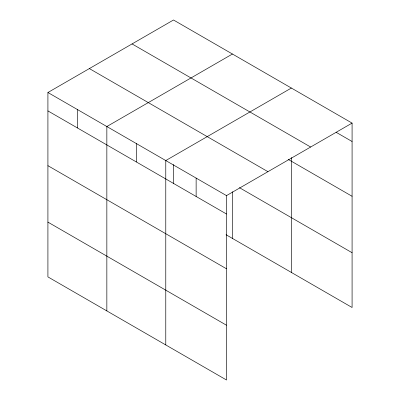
<?xml version="1.0" encoding="UTF-8"?>
<svg xmlns="http://www.w3.org/2000/svg" width="400" height="400" viewBox="0 0 400 400"><rect width="100%" height="100%" fill="white"/><g stroke="black" fill="none" stroke-linecap="round" stroke-linejoin="round"><path stroke-width="0.6" d="M226.495 268.79L226.495 195.61L47.915 92.51L47.915 276.9L226.495 380L226.495 268.79L47.915 165.685M291.37 157.49L291.37 272.435M226.01 234.7L352.085 307.49L352.085 123.1L173.505 20L47.915 92.51M232.44 54.025L106.845 126.535L106.845 310.92M291.37 88.045L165.775 160.555L165.775 344.945M226.495 195.61L352.085 123.1M336.105 132.275L352.085 141.5M132.06 43.93L310.64 147.03M288.155 159.37L352.085 196.28M89.36 68.58L267.94 171.685M239.4 187.655L352.085 252.715M47.915 110.91L226.495 214.01M47.915 222.125L226.495 325.225M232.44 191.73L232.44 238.41M196.135 178.085L196.135 196.485M173.505 164.55L173.505 183.85M136.31 143.545L136.31 161.945M77.38 109.52L77.38 127.925"/></g></svg>
